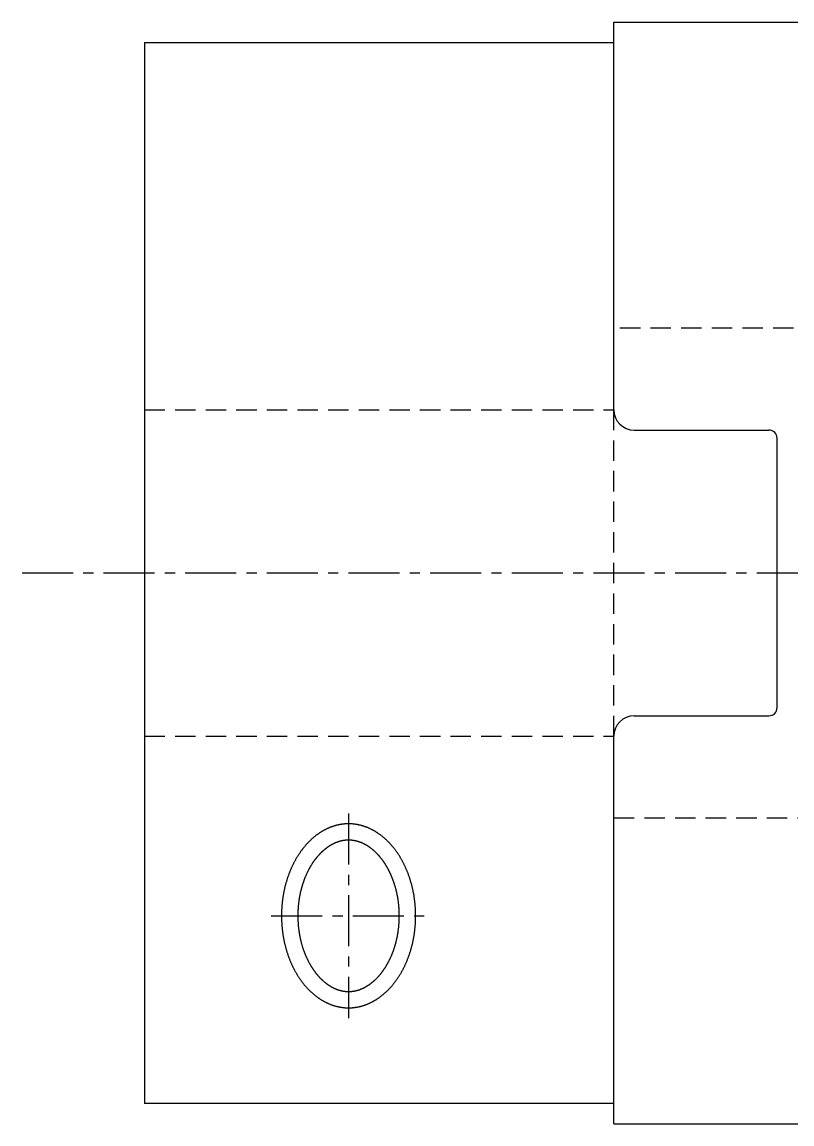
# Model space of a CAD drawing. Extents: x -133.5 to -36.3, y 10.7 to 67.2.
# Drawn here: x -126.85 to -107.98, y 37.16 to 64.16 of the extents above; entities that cross this region are included whole.
import ezdxf

# ---------------------------------------------------------------- set-up
doc = ezdxf.new("R2010")
doc.units = 0
doc.linetypes.add('CENTER', pattern=[2, 1.25, -0.25, 0.25, -0.25])
doc.linetypes.add('DASHED', pattern=[0.75, 0.5, -0.25])
doc.layers.get('0').update_dxf_attribs({"linetype": 'CONTINUOUS'})
doc.layers.add('CENTER', color=1, linetype='CENTER')

msp = doc.modelspace()

# ---------------------------------------------------------------- linework, layer by layer
at = {"color": 7, "linetype": 'CONTINUOUS'}
for p, q in [((-112.349, 54.656), (-112.349, 64.156)), ((-112.349, 64.156), (-104.949, 64.156)), ((-123.849, 63.656), (-123.849, 37.656)), ((-123.849, 63.656), (-112.349, 63.656)), ((-111.849, 54.156), (-108.549, 54.156)), ((-108.349, 47.356), (-108.349, 53.956)), ((-111.849, 47.156), (-108.549, 47.156)), ((-112.349, 37.156), (-112.349, 46.656)), ((-112.349, 37.656), (-123.849, 37.656)), ((-112.349, 37.156), (-104.949, 37.156))]:
    msp.add_line(p, q, dxfattribs=at)
at = {"color": 3, "linetype": 'DASHED'}
for p, q in [((-104.949, 56.656), (-112.349, 56.656)), ((-123.849, 54.656), (-112.349, 54.656)), ((-112.349, 46.656), (-112.349, 54.656)), ((-123.849, 46.656), (-112.349, 46.656)), ((-112.349, 44.656), (-104.949, 44.656))]:
    msp.add_line(p, q, dxfattribs=at)
at = {"color": 3}
msp.add_polyline3d([(-118.848, 44.51, 0), (-118.859, 44.51, 0), (-118.87, 44.51, 0), (-118.881, 44.51, 0), (-118.892, 44.509, 0), (-118.903, 44.509, 0), (-118.914, 44.508, 0), (-118.925, 44.507, 0), (-118.936, 44.507, 0), (-118.947, 44.506, 0), (-118.958, 44.505, 0), (-118.969, 44.504, 0), (-118.98, 44.503, 0), (-118.991, 44.501, 0), (-119.002, 44.5, 0), (-119.013, 44.498, 0), (-119.024, 44.497, 0), (-119.035, 44.495, 0), (-119.046, 44.493, 0), (-119.057, 44.492, 0), (-119.067, 44.49, 0), (-119.078, 44.487, 0), (-119.089, 44.485, 0), (-119.1, 44.483, 0), (-119.111, 44.481, 0), (-119.122, 44.478, 0), (-119.133, 44.475, 0), (-119.144, 44.473, 0), (-119.155, 44.47, 0), (-119.165, 44.467, 0), (-119.176, 44.464, 0), (-119.187, 44.461, 0), (-119.198, 44.458, 0), (-119.209, 44.454, 0), (-119.22, 44.451, 0), (-119.23, 44.447, 0), (-119.241, 44.444, 0), (-119.252, 44.44, 0), (-119.263, 44.436, 0), (-119.273, 44.432, 0), (-119.284, 44.428, 0), (-119.295, 44.424, 0), (-119.306, 44.42, 0), (-119.316, 44.416, 0), (-119.327, 44.411, 0), (-119.338, 44.407, 0), (-119.348, 44.402, 0), (-119.359, 44.397, 0), (-119.369, 44.392, 0), (-119.38, 44.387, 0), (-119.391, 44.382, 0), (-119.401, 44.377, 0), (-119.412, 44.372, 0), (-119.422, 44.366, 0), (-119.433, 44.361, 0), (-119.443, 44.355, 0), (-119.454, 44.35, 0), (-119.464, 44.344, 0), (-119.474, 44.338, 0), (-119.485, 44.332, 0), (-119.495, 44.326, 0), (-119.505, 44.32, 0), (-119.516, 44.314, 0), (-119.526, 44.307, 0), (-119.536, 44.301, 0), (-119.547, 44.294, 0), (-119.557, 44.287, 0), (-119.567, 44.28, 0), (-119.577, 44.274, 0), (-119.587, 44.267, 0), (-119.597, 44.259, 0), (-119.608, 44.252, 0), (-119.618, 44.245, 0), (-119.628, 44.237, 0), (-119.638, 44.23, 0), (-119.648, 44.222, 0), (-119.658, 44.215, 0), (-119.667, 44.207, 0), (-119.677, 44.199, 0), (-119.687, 44.191, 0), (-119.697, 44.183, 0), (-119.707, 44.175, 0), (-119.716, 44.166, 0), (-119.726, 44.158, 0), (-119.736, 44.149, 0), (-119.745, 44.141, 0), (-119.755, 44.132, 0), (-119.764, 44.123, 0), (-119.774, 44.114, 0), (-119.783, 44.105, 0), (-119.793, 44.096, 0), (-119.802, 44.087, 0), (-119.812, 44.078, 0), (-119.821, 44.069, 0), (-119.83, 44.059, 0), (-119.839, 44.05, 0), (-119.849, 44.04, 0), (-119.858, 44.03, 0), (-119.867, 44.021, 0), (-119.876, 44.011, 0), (-119.885, 44.001, 0), (-119.894, 43.991, 0), (-119.903, 43.98, 0), (-119.911, 43.97, 0), (-119.92, 43.96, 0), (-119.929, 43.949, 0), (-119.938, 43.939, 0), (-119.946, 43.928, 0), (-119.955, 43.918, 0), (-119.964, 43.907, 0), (-119.972, 43.896, 0), (-119.981, 43.885, 0), (-119.989, 43.874, 0), (-119.997, 43.863, 0), (-120.006, 43.852, 0), (-120.014, 43.84, 0), (-120.022, 43.829, 0), (-120.03, 43.818, 0), (-120.038, 43.806, 0), (-120.046, 43.794, 0), (-120.054, 43.783, 0), (-120.062, 43.771, 0), (-120.07, 43.759, 0), (-120.078, 43.747, 0), (-120.086, 43.735, 0), (-120.093, 43.723, 0), (-120.101, 43.711, 0), (-120.108, 43.699, 0), (-120.116, 43.686, 0), (-120.123, 43.674, 0), (-120.131, 43.661, 0), (-120.138, 43.649, 0), (-120.145, 43.636, 0), (-120.152, 43.623, 0), (-120.159, 43.61, 0), (-120.167, 43.598, 0), (-120.173, 43.585, 0), (-120.18, 43.572, 0), (-120.187, 43.559, 0), (-120.194, 43.545, 0), (-120.201, 43.532, 0), (-120.207, 43.519, 0), (-120.214, 43.505, 0), (-120.22, 43.492, 0), (-120.227, 43.478, 0), (-120.233, 43.465, 0), (-120.24, 43.451, 0), (-120.246, 43.438, 0), (-120.252, 43.424, 0), (-120.258, 43.41, 0), (-120.264, 43.396, 0), (-120.27, 43.382, 0), (-120.276, 43.368, 0), (-120.282, 43.354, 0), (-120.287, 43.34, 0), (-120.293, 43.326, 0), (-120.299, 43.311, 0), (-120.304, 43.297, 0), (-120.31, 43.283, 0), (-120.315, 43.268, 0), (-120.32, 43.254, 0), (-120.325, 43.239, 0), (-120.331, 43.225, 0), (-120.336, 43.21, 0), (-120.341, 43.195, 0), (-120.346, 43.181, 0), (-120.35, 43.166, 0), (-120.355, 43.151, 0), (-120.36, 43.136, 0), (-120.364, 43.121, 0), (-120.369, 43.106, 0), (-120.373, 43.091, 0), (-120.378, 43.076, 0), (-120.382, 43.061, 0), (-120.386, 43.046, 0), (-120.39, 43.031, 0), (-120.395, 43.016, 0), (-120.399, 43, 0), (-120.402, 42.985, 0), (-120.406, 42.97, 0), (-120.41, 42.954, 0), (-120.414, 42.939, 0), (-120.417, 42.923, 0), (-120.421, 42.908, 0), (-120.424, 42.892, 0), (-120.428, 42.877, 0), (-120.431, 42.861, 0), (-120.434, 42.846, 0), (-120.437, 42.83, 0), (-120.44, 42.814, 0), (-120.443, 42.799, 0), (-120.446, 42.783, 0), (-120.449, 42.767, 0), (-120.451, 42.751, 0), (-120.454, 42.735, 0), (-120.456, 42.719, 0), (-120.459, 42.704, 0), (-120.461, 42.688, 0), (-120.464, 42.672, 0), (-120.466, 42.656, 0), (-120.468, 42.64, 0), (-120.47, 42.624, 0), (-120.472, 42.608, 0), (-120.474, 42.592, 0), (-120.475, 42.576, 0), (-120.477, 42.559, 0), (-120.478, 42.543, 0), (-120.48, 42.527, 0), (-120.481, 42.511, 0), (-120.483, 42.495, 0), (-120.484, 42.479, 0), (-120.485, 42.463, 0), (-120.486, 42.446, 0), (-120.487, 42.43, 0), (-120.488, 42.414, 0), (-120.489, 42.398, 0), (-120.489, 42.382, 0), (-120.49, 42.365, 0), (-120.49, 42.349, 0), (-120.491, 42.333, 0), (-120.491, 42.317, 0), (-120.491, 42.3, 0), (-120.492, 42.284, 0), (-120.492, 42.268, 0), (-120.492, 42.252, 0), (-120.492, 42.235, 0), (-120.492, 42.219, 0), (-120.491, 42.203, 0), (-120.491, 42.187, 0), (-120.491, 42.17, 0), (-120.49, 42.154, 0), (-120.489, 42.138, 0), (-120.489, 42.122, 0), (-120.488, 42.105, 0), (-120.487, 42.089, 0), (-120.486, 42.073, 0), (-120.485, 42.057, 0), (-120.484, 42.041, 0), (-120.483, 42.025, 0), (-120.482, 42.008, 0), (-120.48, 41.992, 0), (-120.479, 41.976, 0), (-120.477, 41.96, 0), (-120.476, 41.944, 0), (-120.474, 41.928, 0), (-120.472, 41.912, 0), (-120.47, 41.896, 0), (-120.468, 41.88, 0), (-120.466, 41.864, 0), (-120.464, 41.848, 0), (-120.462, 41.832, 0), (-120.46, 41.816, 0), (-120.457, 41.8, 0), (-120.455, 41.784, 0), (-120.453, 41.768, 0), (-120.45, 41.752, 0), (-120.447, 41.736, 0), (-120.444, 41.721, 0), (-120.442, 41.705, 0), (-120.439, 41.689, 0), (-120.436, 41.673, 0), (-120.432, 41.658, 0), (-120.429, 41.642, 0), (-120.426, 41.627, 0), (-120.423, 41.611, 0), (-120.419, 41.596, 0), (-120.416, 41.58, 0), (-120.412, 41.565, 0), (-120.408, 41.549, 0), (-120.405, 41.534, 0), (-120.401, 41.518, 0), (-120.397, 41.503, 0), (-120.393, 41.488, 0), (-120.389, 41.473, 0), (-120.385, 41.457, 0), (-120.38, 41.442, 0), (-120.376, 41.427, 0), (-120.372, 41.412, 0), (-120.367, 41.397, 0), (-120.362, 41.382, 0), (-120.358, 41.367, 0), (-120.353, 41.353, 0), (-120.348, 41.338, 0), (-120.343, 41.323, 0), (-120.338, 41.308, 0), (-120.333, 41.294, 0), (-120.328, 41.279, 0), (-120.323, 41.265, 0), (-120.318, 41.25, 0), (-120.312, 41.236, 0), (-120.307, 41.221, 0), (-120.301, 41.207, 0), (-120.296, 41.193, 0), (-120.29, 41.179, 0), (-120.285, 41.164, 0), (-120.279, 41.15, 0), (-120.273, 41.136, 0), (-120.267, 41.122, 0), (-120.261, 41.108, 0), (-120.255, 41.095, 0), (-120.249, 41.081, 0), (-120.243, 41.067, 0), (-120.236, 41.053, 0), (-120.23, 41.04, 0), (-120.223, 41.026, 0), (-120.217, 41.013, 0), (-120.21, 40.999, 0), (-120.204, 40.986, 0), (-120.197, 40.973, 0), (-120.19, 40.96, 0), (-120.184, 40.947, 0), (-120.177, 40.934, 0), (-120.17, 40.921, 0), (-120.163, 40.908, 0), (-120.156, 40.895, 0), (-120.149, 40.882, 0), (-120.141, 40.869, 0), (-120.134, 40.857, 0), (-120.127, 40.844, 0), (-120.119, 40.832, 0), (-120.112, 40.819, 0), (-120.104, 40.807, 0), (-120.097, 40.795, 0), (-120.089, 40.783, 0), (-120.081, 40.77, 0), (-120.074, 40.758, 0), (-120.066, 40.746, 0), (-120.058, 40.735, 0), (-120.05, 40.723, 0), (-120.042, 40.711, 0), (-120.034, 40.7, 0), (-120.026, 40.688, 0), (-120.018, 40.677, 0), (-120.01, 40.665, 0), (-120.001, 40.654, 0), (-119.993, 40.643, 0), (-119.985, 40.632, 0), (-119.976, 40.621, 0), (-119.968, 40.61, 0), (-119.959, 40.599, 0), (-119.951, 40.588, 0), (-119.942, 40.577, 0), (-119.933, 40.567, 0), (-119.925, 40.556, 0), (-119.916, 40.546, 0), (-119.907, 40.536, 0), (-119.898, 40.525, 0), (-119.889, 40.515, 0), (-119.88, 40.505, 0), (-119.871, 40.495, 0), (-119.862, 40.485, 0), (-119.853, 40.476, 0), (-119.844, 40.466, 0), (-119.835, 40.456, 0), (-119.826, 40.447, 0), (-119.816, 40.438, 0), (-119.807, 40.428, 0), (-119.798, 40.419, 0), (-119.788, 40.41, 0), (-119.779, 40.401, 0), (-119.769, 40.392, 0), (-119.76, 40.383, 0), (-119.75, 40.375, 0), (-119.741, 40.366, 0), (-119.731, 40.358, 0), (-119.721, 40.349, 0), (-119.712, 40.341, 0), (-119.702, 40.333, 0), (-119.692, 40.325, 0), (-119.682, 40.317, 0), (-119.672, 40.309, 0), (-119.663, 40.301, 0), (-119.653, 40.293, 0), (-119.643, 40.285, 0), (-119.633, 40.278, 0), (-119.623, 40.27, 0), (-119.613, 40.263, 0), (-119.603, 40.256, 0), (-119.593, 40.249, 0), (-119.582, 40.242, 0), (-119.572, 40.235, 0), (-119.562, 40.228, 0), (-119.552, 40.221, 0), (-119.542, 40.214, 0), (-119.531, 40.208, 0), (-119.521, 40.201, 0), (-119.511, 40.195, 0), (-119.501, 40.189, 0), (-119.49, 40.183, 0), (-119.48, 40.177, 0), (-119.469, 40.171, 0), (-119.459, 40.165, 0), (-119.448, 40.159, 0), (-119.438, 40.154, 0), (-119.428, 40.148, 0), (-119.417, 40.143, 0), (-119.406, 40.137, 0), (-119.396, 40.132, 0), (-119.385, 40.127, 0), (-119.375, 40.122, 0), (-119.364, 40.117, 0), (-119.354, 40.112, 0), (-119.343, 40.107, 0), (-119.332, 40.103, 0), (-119.322, 40.098, 0), (-119.311, 40.094, 0), (-119.3, 40.089, 0), (-119.289, 40.085, 0), (-119.279, 40.081, 0), (-119.268, 40.077, 0), (-119.257, 40.073, 0), (-119.246, 40.069, 0), (-119.236, 40.066, 0), (-119.225, 40.062, 0), (-119.214, 40.059, 0), (-119.203, 40.055, 0), (-119.192, 40.052, 0), (-119.182, 40.049, 0), (-119.171, 40.046, 0), (-119.16, 40.043, 0), (-119.149, 40.04, 0), (-119.138, 40.037, 0), (-119.127, 40.035, 0), (-119.116, 40.032, 0), (-119.106, 40.03, 0), (-119.095, 40.027, 0), (-119.084, 40.025, 0), (-119.073, 40.023, 0), (-119.062, 40.021, 0), (-119.051, 40.019, 0), (-119.04, 40.017, 0), (-119.029, 40.015, 0), (-119.018, 40.014, 0), (-119.007, 40.012, 0), (-118.996, 40.011, 0), (-118.985, 40.009, 0), (-118.974, 40.008, 0), (-118.963, 40.007, 0), (-118.952, 40.006, 0), (-118.941, 40.005, 0), (-118.931, 40.004, 0), (-118.92, 40.003, 0), (-118.909, 40.003, 0), (-118.898, 40.002, 0), (-118.887, 40.002, 0), (-118.876, 40.002, 0), (-118.865, 40.001, 0), (-118.854, 40.001, 0), (-118.843, 40.001, 0), (-118.832, 40.001, 0), (-118.821, 40.002, 0), (-118.81, 40.002, 0), (-118.799, 40.002, 0), (-118.788, 40.003, 0), (-118.777, 40.003, 0), (-118.766, 40.004, 0), (-118.755, 40.005, 0), (-118.744, 40.006, 0), (-118.733, 40.007, 0), (-118.722, 40.008, 0), (-118.711, 40.009, 0), (-118.7, 40.011, 0), (-118.689, 40.012, 0), (-118.678, 40.014, 0), (-118.667, 40.015, 0), (-118.656, 40.017, 0), (-118.645, 40.019, 0), (-118.635, 40.021, 0), (-118.624, 40.023, 0), (-118.613, 40.025, 0), (-118.602, 40.027, 0), (-118.591, 40.029, 0), (-118.58, 40.032, 0), (-118.569, 40.034, 0), (-118.558, 40.037, 0), (-118.547, 40.04, 0), (-118.537, 40.043, 0), (-118.526, 40.046, 0), (-118.515, 40.049, 0), (-118.504, 40.052, 0), (-118.493, 40.055, 0), (-118.482, 40.059, 0), (-118.472, 40.062, 0), (-118.461, 40.066, 0), (-118.45, 40.069, 0), (-118.439, 40.073, 0), (-118.429, 40.077, 0), (-118.418, 40.081, 0), (-118.407, 40.085, 0), (-118.396, 40.089, 0), (-118.386, 40.094, 0), (-118.375, 40.098, 0), (-118.364, 40.102, 0), (-118.354, 40.107, 0), (-118.343, 40.112, 0), (-118.332, 40.117, 0), (-118.322, 40.122, 0), (-118.311, 40.127, 0), (-118.301, 40.132, 0), (-118.29, 40.137, 0), (-118.28, 40.142, 0), (-118.269, 40.148, 0), (-118.259, 40.153, 0), (-118.248, 40.159, 0), (-118.238, 40.165, 0), (-118.227, 40.171, 0), (-118.217, 40.177, 0), (-118.206, 40.183, 0), (-118.196, 40.189, 0), (-118.186, 40.195, 0), (-118.175, 40.201, 0), (-118.165, 40.208, 0), (-118.155, 40.214, 0), (-118.145, 40.221, 0), (-118.134, 40.228, 0), (-118.124, 40.235, 0), (-118.114, 40.242, 0), (-118.104, 40.249, 0), (-118.094, 40.256, 0), (-118.084, 40.263, 0), (-118.074, 40.27, 0), (-118.064, 40.278, 0), (-118.054, 40.285, 0), (-118.044, 40.293, 0), (-118.034, 40.301, 0), (-118.024, 40.309, 0), (-118.014, 40.317, 0), (-118.004, 40.325, 0), (-117.995, 40.333, 0), (-117.985, 40.341, 0), (-117.975, 40.349, 0), (-117.965, 40.358, 0), (-117.956, 40.366, 0), (-117.946, 40.375, 0), (-117.937, 40.384, 0), (-117.927, 40.392, 0), (-117.918, 40.401, 0), (-117.908, 40.41, 0), (-117.899, 40.419, 0), (-117.889, 40.429, 0), (-117.88, 40.438, 0), (-117.871, 40.447, 0), (-117.862, 40.457, 0), (-117.852, 40.466, 0), (-117.843, 40.476, 0), (-117.834, 40.486, 0), (-117.825, 40.495, 0), (-117.816, 40.505, 0), (-117.807, 40.515, 0), (-117.798, 40.526, 0), (-117.789, 40.536, 0), (-117.781, 40.546, 0), (-117.772, 40.556, 0), (-117.763, 40.567, 0), (-117.754, 40.577, 0), (-117.746, 40.588, 0), (-117.737, 40.599, 0), (-117.729, 40.61, 0), (-117.72, 40.621, 0), (-117.712, 40.632, 0), (-117.703, 40.643, 0), (-117.695, 40.654, 0), (-117.687, 40.665, 0), (-117.679, 40.676, 0), (-117.67, 40.688, 0), (-117.662, 40.699, 0), (-117.654, 40.711, 0), (-117.646, 40.723, 0), (-117.638, 40.734, 0), (-117.63, 40.746, 0), (-117.623, 40.758, 0), (-117.615, 40.77, 0), (-117.607, 40.782, 0), (-117.6, 40.794, 0), (-117.592, 40.807, 0), (-117.585, 40.819, 0), (-117.577, 40.831, 0), (-117.57, 40.844, 0), (-117.562, 40.857, 0), (-117.555, 40.869, 0), (-117.548, 40.882, 0), (-117.541, 40.895, 0), (-117.534, 40.907, 0), (-117.527, 40.92, 0), (-117.52, 40.933, 0), (-117.513, 40.946, 0), (-117.506, 40.96, 0), (-117.499, 40.973, 0), (-117.493, 40.986, 0), (-117.486, 40.999, 0), (-117.48, 41.013, 0), (-117.473, 41.026, 0), (-117.467, 41.04, 0), (-117.46, 41.053, 0), (-117.454, 41.067, 0), (-117.448, 41.081, 0), (-117.442, 41.095, 0), (-117.436, 41.108, 0), (-117.43, 41.122, 0), (-117.424, 41.136, 0), (-117.418, 41.15, 0), (-117.412, 41.164, 0), (-117.406, 41.179, 0), (-117.401, 41.193, 0), (-117.395, 41.207, 0), (-117.39, 41.221, 0), (-117.384, 41.236, 0), (-117.379, 41.25, 0), (-117.374, 41.265, 0), (-117.368, 41.279, 0), (-117.363, 41.294, 0), (-117.358, 41.309, 0), (-117.353, 41.323, 0), (-117.348, 41.338, 0), (-117.344, 41.353, 0), (-117.339, 41.368, 0), (-117.334, 41.382, 0), (-117.33, 41.397, 0), (-117.325, 41.412, 0), (-117.321, 41.427, 0), (-117.316, 41.442, 0), (-117.312, 41.458, 0), (-117.308, 41.473, 0), (-117.304, 41.488, 0), (-117.3, 41.503, 0), (-117.296, 41.518, 0), (-117.292, 41.534, 0), (-117.288, 41.549, 0), (-117.284, 41.565, 0), (-117.281, 41.58, 0), (-117.277, 41.596, 0), (-117.274, 41.611, 0), (-117.27, 41.627, 0), (-117.267, 41.642, 0), (-117.264, 41.658, 0), (-117.261, 41.673, 0), (-117.258, 41.689, 0), (-117.255, 41.705, 0), (-117.252, 41.721, 0), (-117.249, 41.736, 0), (-117.246, 41.752, 0), (-117.244, 41.768, 0), (-117.241, 41.784, 0), (-117.239, 41.8, 0), (-117.236, 41.816, 0), (-117.234, 41.832, 0), (-117.232, 41.848, 0), (-117.23, 41.864, 0), (-117.228, 41.88, 0), (-117.226, 41.896, 0), (-117.224, 41.912, 0), (-117.222, 41.928, 0), (-117.221, 41.944, 0), (-117.219, 41.96, 0), (-117.218, 41.976, 0), (-117.216, 41.992, 0), (-117.215, 42.008, 0), (-117.214, 42.024, 0), (-117.212, 42.041, 0), (-117.211, 42.057, 0), (-117.21, 42.073, 0), (-117.209, 42.089, 0), (-117.209, 42.105, 0), (-117.208, 42.122, 0), (-117.207, 42.138, 0), (-117.207, 42.154, 0), (-117.206, 42.17, 0), (-117.206, 42.187, 0), (-117.205, 42.203, 0), (-117.205, 42.219, 0), (-117.205, 42.235, 0), (-117.205, 42.252, 0), (-117.205, 42.268, 0), (-117.205, 42.284, 0), (-117.205, 42.3, 0), (-117.205, 42.317, 0), (-117.206, 42.333, 0), (-117.206, 42.349, 0), (-117.207, 42.365, 0), (-117.207, 42.382, 0), (-117.208, 42.398, 0), (-117.209, 42.414, 0), (-117.21, 42.43, 0), (-117.211, 42.446, 0), (-117.212, 42.463, 0), (-117.213, 42.479, 0), (-117.214, 42.495, 0), (-117.215, 42.511, 0), (-117.217, 42.527, 0), (-117.218, 42.543, 0), (-117.22, 42.559, 0), (-117.221, 42.576, 0), (-117.223, 42.592, 0), (-117.225, 42.608, 0), (-117.227, 42.624, 0), (-117.229, 42.64, 0), (-117.231, 42.656, 0), (-117.233, 42.672, 0), (-117.235, 42.688, 0), (-117.238, 42.704, 0), (-117.24, 42.719, 0), (-117.243, 42.735, 0), (-117.245, 42.751, 0), (-117.248, 42.767, 0), (-117.25, 42.783, 0), (-117.253, 42.799, 0), (-117.256, 42.814, 0), (-117.259, 42.83, 0), (-117.262, 42.846, 0), (-117.265, 42.861, 0), (-117.269, 42.877, 0), (-117.272, 42.893, 0), (-117.275, 42.908, 0), (-117.279, 42.924, 0), (-117.283, 42.939, 0), (-117.286, 42.954, 0), (-117.29, 42.97, 0), (-117.294, 42.985, 0), (-117.298, 43, 0), (-117.302, 43.016, 0), (-117.306, 43.031, 0), (-117.31, 43.046, 0), (-117.314, 43.061, 0), (-117.319, 43.076, 0), (-117.323, 43.091, 0), (-117.327, 43.106, 0), (-117.332, 43.121, 0), (-117.337, 43.136, 0), (-117.341, 43.151, 0), (-117.346, 43.166, 0), (-117.351, 43.181, 0), (-117.356, 43.195, 0), (-117.361, 43.21, 0), (-117.366, 43.225, 0), (-117.371, 43.239, 0), (-117.376, 43.254, 0), (-117.382, 43.268, 0), (-117.387, 43.283, 0), (-117.392, 43.297, 0), (-117.398, 43.311, 0), (-117.404, 43.326, 0), (-117.409, 43.34, 0), (-117.415, 43.354, 0), (-117.421, 43.368, 0), (-117.427, 43.382, 0), (-117.433, 43.396, 0), (-117.439, 43.41, 0), (-117.445, 43.424, 0), (-117.451, 43.437, 0), (-117.457, 43.451, 0), (-117.463, 43.465, 0), (-117.47, 43.478, 0), (-117.476, 43.492, 0), (-117.483, 43.505, 0), (-117.489, 43.519, 0), (-117.496, 43.532, 0), (-117.503, 43.545, 0), (-117.509, 43.558, 0), (-117.516, 43.571, 0), (-117.523, 43.584, 0), (-117.53, 43.597, 0), (-117.537, 43.61, 0), (-117.544, 43.623, 0), (-117.551, 43.636, 0), (-117.559, 43.649, 0), (-117.566, 43.661, 0), (-117.573, 43.674, 0), (-117.581, 43.686, 0), (-117.588, 43.698, 0), (-117.596, 43.711, 0), (-117.603, 43.723, 0), (-117.611, 43.735, 0), (-117.619, 43.747, 0), (-117.627, 43.759, 0), (-117.634, 43.771, 0), (-117.642, 43.783, 0), (-117.65, 43.795, 0), (-117.658, 43.806, 0), (-117.666, 43.818, 0), (-117.674, 43.829, 0), (-117.683, 43.841, 0), (-117.691, 43.852, 0), (-117.699, 43.863, 0), (-117.708, 43.874, 0), (-117.716, 43.885, 0), (-117.724, 43.896, 0), (-117.733, 43.907, 0), (-117.741, 43.918, 0), (-117.75, 43.929, 0), (-117.759, 43.939, 0), (-117.767, 43.95, 0), (-117.776, 43.96, 0), (-117.785, 43.97, 0), (-117.794, 43.981, 0), (-117.803, 43.991, 0), (-117.812, 44.001, 0), (-117.821, 44.011, 0), (-117.83, 44.021, 0), (-117.839, 44.031, 0), (-117.848, 44.04, 0), (-117.857, 44.05, 0), (-117.866, 44.059, 0), (-117.876, 44.069, 0), (-117.885, 44.078, 0), (-117.894, 44.087, 0), (-117.904, 44.096, 0), (-117.913, 44.105, 0), (-117.922, 44.114, 0), (-117.932, 44.123, 0), (-117.941, 44.132, 0), (-117.951, 44.141, 0), (-117.961, 44.149, 0), (-117.97, 44.158, 0), (-117.98, 44.166, 0), (-117.99, 44.174, 0), (-118, 44.183, 0), (-118.009, 44.191, 0), (-118.019, 44.199, 0), (-118.029, 44.207, 0), (-118.039, 44.214, 0), (-118.049, 44.222, 0), (-118.059, 44.23, 0), (-118.069, 44.237, 0), (-118.079, 44.245, 0), (-118.089, 44.252, 0), (-118.099, 44.259, 0), (-118.109, 44.266, 0), (-118.119, 44.273, 0), (-118.129, 44.28, 0), (-118.14, 44.287, 0), (-118.15, 44.294, 0), (-118.16, 44.3, 0), (-118.17, 44.307, 0), (-118.181, 44.313, 0), (-118.191, 44.32, 0), (-118.201, 44.326, 0), (-118.212, 44.332, 0), (-118.222, 44.338, 0), (-118.232, 44.344, 0), (-118.243, 44.35, 0), (-118.253, 44.355, 0), (-118.264, 44.361, 0), (-118.274, 44.366, 0), (-118.285, 44.372, 0), (-118.295, 44.377, 0), (-118.306, 44.382, 0), (-118.317, 44.387, 0), (-118.327, 44.392, 0), (-118.338, 44.397, 0), (-118.348, 44.402, 0), (-118.359, 44.407, 0), (-118.37, 44.411, 0), (-118.38, 44.416, 0), (-118.391, 44.42, 0), (-118.402, 44.424, 0), (-118.413, 44.428, 0), (-118.423, 44.432, 0), (-118.434, 44.436, 0), (-118.445, 44.44, 0), (-118.455, 44.444, 0), (-118.466, 44.447, 0), (-118.477, 44.451, 0), (-118.488, 44.454, 0), (-118.499, 44.458, 0), (-118.509, 44.461, 0), (-118.52, 44.464, 0), (-118.531, 44.467, 0), (-118.542, 44.47, 0), (-118.553, 44.473, 0), (-118.564, 44.476, 0), (-118.575, 44.478, 0), (-118.586, 44.481, 0), (-118.596, 44.483, 0), (-118.607, 44.485, 0), (-118.618, 44.488, 0), (-118.629, 44.49, 0), (-118.64, 44.492, 0), (-118.651, 44.493, 0), (-118.662, 44.495, 0), (-118.673, 44.497, 0), (-118.684, 44.499, 0), (-118.695, 44.5, 0), (-118.706, 44.501, 0), (-118.717, 44.503, 0), (-118.728, 44.504, 0), (-118.739, 44.505, 0), (-118.75, 44.506, 0), (-118.76, 44.507, 0), (-118.771, 44.507, 0), (-118.782, 44.508, 0), (-118.793, 44.509, 0), (-118.804, 44.509, 0), (-118.815, 44.51, 0), (-118.826, 44.51, 0), (-118.837, 44.51, 0), (-118.848, 44.51, 0)], dxfattribs=at)
at = {"color": 7}
msp.add_polyline3d([(-118.848, 44.11, 0), (-118.855, 44.11, 0), (-118.861, 44.11, 0), (-118.867, 44.11, 0), (-118.874, 44.11, 0), (-118.88, 44.109, 0), (-118.886, 44.109, 0), (-118.893, 44.109, 0), (-118.899, 44.108, 0), (-118.906, 44.108, 0), (-118.912, 44.107, 0), (-118.918, 44.107, 0), (-118.925, 44.106, 0), (-118.931, 44.106, 0), (-118.938, 44.105, 0), (-118.944, 44.104, 0), (-118.95, 44.103, 0), (-118.957, 44.103, 0), (-118.963, 44.102, 0), (-118.97, 44.101, 0), (-118.976, 44.1, 0), (-118.982, 44.099, 0), (-118.989, 44.098, 0), (-118.995, 44.096, 0), (-119.002, 44.095, 0), (-119.008, 44.094, 0), (-119.015, 44.092, 0), (-119.021, 44.091, 0), (-119.027, 44.09, 0), (-119.034, 44.088, 0), (-119.04, 44.087, 0), (-119.047, 44.085, 0), (-119.053, 44.083, 0), (-119.06, 44.082, 0), (-119.066, 44.08, 0), (-119.073, 44.078, 0), (-119.079, 44.076, 0), (-119.086, 44.074, 0), (-119.092, 44.072, 0), (-119.099, 44.07, 0), (-119.105, 44.068, 0), (-119.112, 44.066, 0), (-119.118, 44.063, 0), (-119.125, 44.061, 0), (-119.131, 44.059, 0), (-119.137, 44.056, 0), (-119.144, 44.054, 0), (-119.15, 44.051, 0), (-119.157, 44.049, 0), (-119.163, 44.046, 0), (-119.17, 44.043, 0), (-119.176, 44.041, 0), (-119.183, 44.038, 0), (-119.189, 44.035, 0), (-119.196, 44.032, 0), (-119.203, 44.029, 0), (-119.209, 44.026, 0), (-119.216, 44.023, 0), (-119.222, 44.02, 0), (-119.229, 44.016, 0), (-119.235, 44.013, 0), (-119.242, 44.01, 0), (-119.248, 44.006, 0), (-119.255, 44.003, 0), (-119.261, 43.999, 0), (-119.268, 43.995, 0), (-119.274, 43.992, 0), (-119.281, 43.988, 0), (-119.287, 43.984, 0), (-119.294, 43.98, 0), (-119.3, 43.976, 0), (-119.307, 43.972, 0), (-119.313, 43.968, 0), (-119.32, 43.964, 0), (-119.327, 43.96, 0), (-119.333, 43.956, 0), (-119.34, 43.951, 0), (-119.346, 43.947, 0), (-119.353, 43.942, 0), (-119.359, 43.938, 0), (-119.366, 43.933, 0), (-119.372, 43.929, 0), (-119.379, 43.924, 0), (-119.385, 43.919, 0), (-119.392, 43.914, 0), (-119.399, 43.909, 0), (-119.405, 43.904, 0), (-119.412, 43.899, 0), (-119.418, 43.894, 0), (-119.425, 43.889, 0), (-119.431, 43.883, 0), (-119.438, 43.878, 0), (-119.444, 43.872, 0), (-119.451, 43.867, 0), (-119.457, 43.861, 0), (-119.464, 43.856, 0), (-119.47, 43.85, 0), (-119.477, 43.844, 0), (-119.483, 43.838, 0), (-119.49, 43.832, 0), (-119.496, 43.826, 0), (-119.502, 43.82, 0), (-119.509, 43.814, 0), (-119.515, 43.808, 0), (-119.522, 43.802, 0), (-119.528, 43.795, 0), (-119.534, 43.789, 0), (-119.541, 43.783, 0), (-119.547, 43.776, 0), (-119.553, 43.77, 0), (-119.56, 43.763, 0), (-119.566, 43.756, 0), (-119.572, 43.75, 0), (-119.578, 43.743, 0), (-119.585, 43.736, 0), (-119.591, 43.729, 0), (-119.597, 43.722, 0), (-119.603, 43.715, 0), (-119.609, 43.708, 0), (-119.616, 43.7, 0), (-119.622, 43.693, 0), (-119.628, 43.686, 0), (-119.634, 43.678, 0), (-119.64, 43.671, 0), (-119.646, 43.663, 0), (-119.652, 43.656, 0), (-119.658, 43.648, 0), (-119.664, 43.64, 0), (-119.67, 43.633, 0), (-119.676, 43.625, 0), (-119.682, 43.617, 0), (-119.687, 43.609, 0), (-119.693, 43.601, 0), (-119.699, 43.593, 0), (-119.705, 43.585, 0), (-119.711, 43.577, 0), (-119.716, 43.568, 0), (-119.722, 43.56, 0), (-119.728, 43.552, 0), (-119.733, 43.543, 0), (-119.739, 43.535, 0), (-119.744, 43.526, 0), (-119.75, 43.518, 0), (-119.755, 43.509, 0), (-119.761, 43.5, 0), (-119.766, 43.491, 0), (-119.772, 43.483, 0), (-119.777, 43.474, 0), (-119.782, 43.465, 0), (-119.787, 43.456, 0), (-119.793, 43.447, 0), (-119.798, 43.437, 0), (-119.803, 43.428, 0), (-119.808, 43.419, 0), (-119.813, 43.41, 0), (-119.818, 43.4, 0), (-119.823, 43.391, 0), (-119.828, 43.381, 0), (-119.833, 43.372, 0), (-119.838, 43.362, 0), (-119.843, 43.352, 0), (-119.848, 43.343, 0), (-119.853, 43.333, 0), (-119.858, 43.323, 0), (-119.862, 43.313, 0), (-119.867, 43.303, 0), (-119.872, 43.293, 0), (-119.876, 43.283, 0), (-119.881, 43.273, 0), (-119.885, 43.263, 0), (-119.89, 43.253, 0), (-119.894, 43.242, 0), (-119.899, 43.232, 0), (-119.903, 43.222, 0), (-119.908, 43.211, 0), (-119.912, 43.201, 0), (-119.916, 43.191, 0), (-119.92, 43.18, 0), (-119.924, 43.169, 0), (-119.929, 43.159, 0), (-119.933, 43.148, 0), (-119.937, 43.137, 0), (-119.941, 43.127, 0), (-119.945, 43.116, 0), (-119.948, 43.105, 0), (-119.952, 43.094, 0), (-119.956, 43.083, 0), (-119.96, 43.072, 0), (-119.963, 43.061, 0), (-119.967, 43.05, 0), (-119.971, 43.039, 0), (-119.974, 43.028, 0), (-119.978, 43.017, 0), (-119.981, 43.006, 0), (-119.985, 42.995, 0), (-119.988, 42.983, 0), (-119.991, 42.972, 0), (-119.995, 42.961, 0), (-119.998, 42.95, 0), (-120.001, 42.938, 0), (-120.004, 42.927, 0), (-120.007, 42.915, 0), (-120.01, 42.904, 0), (-120.013, 42.892, 0), (-120.016, 42.881, 0), (-120.019, 42.869, 0), (-120.022, 42.858, 0), (-120.025, 42.846, 0), (-120.027, 42.834, 0), (-120.03, 42.823, 0), (-120.033, 42.811, 0), (-120.035, 42.799, 0), (-120.038, 42.787, 0), (-120.04, 42.776, 0), (-120.042, 42.764, 0), (-120.045, 42.752, 0), (-120.047, 42.74, 0), (-120.049, 42.728, 0), (-120.051, 42.716, 0), (-120.054, 42.704, 0), (-120.056, 42.693, 0), (-120.058, 42.681, 0), (-120.06, 42.669, 0), (-120.061, 42.657, 0), (-120.063, 42.645, 0), (-120.065, 42.632, 0), (-120.067, 42.62, 0), (-120.068, 42.608, 0), (-120.07, 42.596, 0), (-120.071, 42.584, 0), (-120.073, 42.572, 0), (-120.074, 42.56, 0), (-120.076, 42.548, 0), (-120.077, 42.535, 0), (-120.078, 42.523, 0), (-120.079, 42.511, 0), (-120.081, 42.499, 0), (-120.082, 42.487, 0), (-120.083, 42.474, 0), (-120.084, 42.462, 0), (-120.085, 42.45, 0), (-120.085, 42.437, 0), (-120.086, 42.425, 0), (-120.087, 42.413, 0), (-120.088, 42.401, 0), (-120.088, 42.388, 0), (-120.089, 42.376, 0), (-120.089, 42.364, 0), (-120.09, 42.351, 0), (-120.09, 42.339, 0), (-120.091, 42.327, 0), (-120.091, 42.314, 0), (-120.091, 42.302, 0), (-120.091, 42.29, 0), (-120.091, 42.277, 0), (-120.092, 42.265, 0), (-120.092, 42.252, 0), (-120.091, 42.24, 0), (-120.091, 42.228, 0), (-120.091, 42.215, 0), (-120.091, 42.203, 0), (-120.091, 42.191, 0), (-120.09, 42.178, 0), (-120.09, 42.166, 0), (-120.09, 42.154, 0), (-120.089, 42.141, 0), (-120.089, 42.129, 0), (-120.088, 42.117, 0), (-120.087, 42.104, 0), (-120.086, 42.092, 0), (-120.086, 42.08, 0), (-120.085, 42.067, 0), (-120.084, 42.055, 0), (-120.083, 42.043, 0), (-120.082, 42.031, 0), (-120.081, 42.018, 0), (-120.08, 42.006, 0), (-120.079, 41.994, 0), (-120.077, 41.982, 0), (-120.076, 41.969, 0), (-120.075, 41.957, 0), (-120.073, 41.945, 0), (-120.072, 41.933, 0), (-120.07, 41.921, 0), (-120.069, 41.908, 0), (-120.067, 41.896, 0), (-120.066, 41.884, 0), (-120.064, 41.872, 0), (-120.062, 41.86, 0), (-120.06, 41.848, 0), (-120.058, 41.836, 0), (-120.056, 41.824, 0), (-120.054, 41.812, 0), (-120.052, 41.8, 0), (-120.05, 41.788, 0), (-120.048, 41.776, 0), (-120.046, 41.764, 0), (-120.043, 41.753, 0), (-120.041, 41.741, 0), (-120.039, 41.729, 0), (-120.036, 41.717, 0), (-120.034, 41.705, 0), (-120.031, 41.694, 0), (-120.028, 41.682, 0), (-120.026, 41.67, 0), (-120.023, 41.659, 0), (-120.02, 41.647, 0), (-120.017, 41.636, 0), (-120.015, 41.624, 0), (-120.012, 41.613, 0), (-120.009, 41.601, 0), (-120.006, 41.59, 0), (-120.003, 41.578, 0), (-119.999, 41.567, 0), (-119.996, 41.556, 0), (-119.993, 41.544, 0), (-119.99, 41.533, 0), (-119.986, 41.522, 0), (-119.983, 41.511, 0), (-119.98, 41.499, 0), (-119.976, 41.488, 0), (-119.973, 41.477, 0), (-119.969, 41.466, 0), (-119.965, 41.455, 0), (-119.962, 41.444, 0), (-119.958, 41.433, 0), (-119.954, 41.422, 0), (-119.95, 41.412, 0), (-119.947, 41.401, 0), (-119.943, 41.39, 0), (-119.939, 41.379, 0), (-119.935, 41.369, 0), (-119.931, 41.358, 0), (-119.927, 41.347, 0), (-119.922, 41.337, 0), (-119.918, 41.326, 0), (-119.914, 41.316, 0), (-119.91, 41.305, 0), (-119.905, 41.295, 0), (-119.901, 41.285, 0), (-119.897, 41.274, 0), (-119.892, 41.264, 0), (-119.888, 41.254, 0), (-119.883, 41.244, 0), (-119.879, 41.234, 0), (-119.874, 41.224, 0), (-119.869, 41.214, 0), (-119.865, 41.204, 0), (-119.86, 41.194, 0), (-119.855, 41.184, 0), (-119.85, 41.174, 0), (-119.846, 41.164, 0), (-119.841, 41.155, 0), (-119.836, 41.145, 0), (-119.831, 41.135, 0), (-119.826, 41.126, 0), (-119.821, 41.116, 0), (-119.816, 41.107, 0), (-119.811, 41.097, 0), (-119.805, 41.088, 0), (-119.8, 41.079, 0), (-119.795, 41.07, 0), (-119.79, 41.06, 0), (-119.784, 41.051, 0), (-119.779, 41.042, 0), (-119.774, 41.033, 0), (-119.768, 41.024, 0), (-119.763, 41.015, 0), (-119.758, 41.007, 0), (-119.752, 40.998, 0), (-119.747, 40.989, 0), (-119.741, 40.981, 0), (-119.735, 40.972, 0), (-119.73, 40.964, 0), (-119.724, 40.955, 0), (-119.719, 40.947, 0), (-119.713, 40.939, 0), (-119.707, 40.93, 0), (-119.701, 40.922, 0), (-119.696, 40.914, 0), (-119.69, 40.906, 0), (-119.684, 40.898, 0), (-119.678, 40.89, 0), (-119.672, 40.882, 0), (-119.666, 40.874, 0), (-119.661, 40.867, 0), (-119.655, 40.859, 0), (-119.649, 40.851, 0), (-119.643, 40.844, 0), (-119.637, 40.836, 0), (-119.631, 40.829, 0), (-119.625, 40.822, 0), (-119.619, 40.814, 0), (-119.612, 40.807, 0), (-119.606, 40.8, 0), (-119.6, 40.793, 0), (-119.594, 40.786, 0), (-119.588, 40.779, 0), (-119.582, 40.772, 0), (-119.576, 40.765, 0), (-119.569, 40.758, 0), (-119.563, 40.752, 0), (-119.557, 40.745, 0), (-119.551, 40.738, 0), (-119.544, 40.732, 0), (-119.538, 40.725, 0), (-119.532, 40.719, 0), (-119.525, 40.713, 0), (-119.519, 40.707, 0), (-119.513, 40.7, 0), (-119.506, 40.694, 0), (-119.5, 40.688, 0), (-119.493, 40.682, 0), (-119.487, 40.676, 0), (-119.481, 40.67, 0), (-119.474, 40.665, 0), (-119.468, 40.659, 0), (-119.461, 40.653, 0), (-119.455, 40.648, 0), (-119.448, 40.642, 0), (-119.442, 40.637, 0), (-119.435, 40.631, 0), (-119.429, 40.626, 0), (-119.422, 40.621, 0), (-119.416, 40.616, 0), (-119.409, 40.61, 0), (-119.403, 40.605, 0), (-119.396, 40.6, 0), (-119.39, 40.595, 0), (-119.383, 40.591, 0), (-119.376, 40.586, 0), (-119.37, 40.581, 0), (-119.363, 40.576, 0), (-119.357, 40.572, 0), (-119.35, 40.567, 0), (-119.344, 40.563, 0), (-119.337, 40.558, 0), (-119.33, 40.554, 0), (-119.324, 40.55, 0), (-119.317, 40.546, 0), (-119.311, 40.542, 0), (-119.304, 40.538, 0), (-119.298, 40.534, 0), (-119.291, 40.53, 0), (-119.284, 40.526, 0), (-119.278, 40.522, 0), (-119.271, 40.518, 0), (-119.265, 40.514, 0), (-119.258, 40.511, 0), (-119.252, 40.507, 0), (-119.245, 40.504, 0), (-119.239, 40.5, 0), (-119.232, 40.497, 0), (-119.225, 40.494, 0), (-119.219, 40.49, 0), (-119.212, 40.487, 0), (-119.206, 40.484, 0), (-119.199, 40.481, 0), (-119.193, 40.478, 0), (-119.186, 40.475, 0), (-119.18, 40.472, 0), (-119.173, 40.47, 0), (-119.167, 40.467, 0), (-119.16, 40.464, 0), (-119.154, 40.461, 0), (-119.147, 40.459, 0), (-119.141, 40.456, 0), (-119.134, 40.454, 0), (-119.128, 40.452, 0), (-119.121, 40.449, 0), (-119.115, 40.447, 0), (-119.108, 40.445, 0), (-119.102, 40.443, 0), (-119.095, 40.44, 0), (-119.089, 40.438, 0), (-119.082, 40.436, 0), (-119.076, 40.434, 0), (-119.069, 40.433, 0), (-119.063, 40.431, 0), (-119.056, 40.429, 0), (-119.05, 40.427, 0), (-119.043, 40.426, 0), (-119.037, 40.424, 0), (-119.03, 40.423, 0), (-119.024, 40.421, 0), (-119.017, 40.42, 0), (-119.011, 40.418, 0), (-119.004, 40.417, 0), (-118.998, 40.416, 0), (-118.992, 40.414, 0), (-118.985, 40.413, 0), (-118.979, 40.412, 0), (-118.972, 40.411, 0), (-118.966, 40.41, 0), (-118.96, 40.409, 0), (-118.953, 40.408, 0), (-118.947, 40.408, 0), (-118.94, 40.407, 0), (-118.934, 40.406, 0), (-118.928, 40.405, 0), (-118.921, 40.405, 0), (-118.915, 40.404, 0), (-118.908, 40.404, 0), (-118.902, 40.403, 0), (-118.896, 40.403, 0), (-118.889, 40.402, 0), (-118.883, 40.402, 0), (-118.877, 40.402, 0), (-118.87, 40.402, 0), (-118.864, 40.401, 0), (-118.858, 40.401, 0), (-118.851, 40.401, 0), (-118.845, 40.401, 0), (-118.839, 40.401, 0), (-118.832, 40.401, 0), (-118.826, 40.401, 0), (-118.819, 40.402, 0), (-118.813, 40.402, 0), (-118.807, 40.402, 0), (-118.8, 40.402, 0), (-118.794, 40.403, 0), (-118.788, 40.403, 0), (-118.781, 40.404, 0), (-118.775, 40.404, 0), (-118.768, 40.405, 0), (-118.762, 40.406, 0), (-118.756, 40.406, 0), (-118.749, 40.407, 0), (-118.743, 40.408, 0), (-118.737, 40.409, 0), (-118.73, 40.41, 0), (-118.724, 40.411, 0), (-118.717, 40.412, 0), (-118.711, 40.413, 0), (-118.705, 40.414, 0), (-118.698, 40.415, 0), (-118.692, 40.416, 0), (-118.685, 40.418, 0), (-118.679, 40.419, 0), (-118.673, 40.421, 0), (-118.666, 40.422, 0), (-118.66, 40.424, 0), (-118.653, 40.425, 0), (-118.647, 40.427, 0), (-118.64, 40.428, 0), (-118.634, 40.43, 0), (-118.628, 40.432, 0), (-118.621, 40.434, 0), (-118.615, 40.436, 0), (-118.608, 40.438, 0), (-118.602, 40.44, 0), (-118.595, 40.442, 0), (-118.589, 40.444, 0), (-118.582, 40.446, 0), (-118.576, 40.449, 0), (-118.57, 40.451, 0), (-118.563, 40.453, 0), (-118.557, 40.456, 0), (-118.55, 40.458, 0), (-118.544, 40.461, 0), (-118.537, 40.464, 0), (-118.531, 40.466, 0), (-118.524, 40.469, 0), (-118.518, 40.472, 0), (-118.511, 40.475, 0), (-118.505, 40.478, 0), (-118.498, 40.481, 0), (-118.492, 40.484, 0), (-118.485, 40.487, 0), (-118.478, 40.49, 0), (-118.472, 40.493, 0), (-118.465, 40.497, 0), (-118.459, 40.5, 0), (-118.452, 40.503, 0), (-118.446, 40.507, 0), (-118.439, 40.51, 0), (-118.433, 40.514, 0), (-118.426, 40.518, 0), (-118.419, 40.521, 0), (-118.413, 40.525, 0), (-118.406, 40.529, 0), (-118.4, 40.533, 0), (-118.393, 40.537, 0), (-118.386, 40.541, 0), (-118.38, 40.545, 0), (-118.373, 40.55, 0), (-118.367, 40.554, 0), (-118.36, 40.558, 0), (-118.353, 40.563, 0), (-118.347, 40.567, 0), (-118.34, 40.572, 0), (-118.334, 40.576, 0), (-118.327, 40.581, 0), (-118.321, 40.586, 0), (-118.314, 40.591, 0), (-118.307, 40.595, 0), (-118.301, 40.6, 0), (-118.294, 40.605, 0), (-118.288, 40.61, 0), (-118.281, 40.616, 0), (-118.275, 40.621, 0), (-118.268, 40.626, 0), (-118.262, 40.631, 0), (-118.255, 40.637, 0), (-118.248, 40.642, 0), (-118.242, 40.648, 0), (-118.235, 40.653, 0), (-118.229, 40.659, 0), (-118.223, 40.665, 0), (-118.216, 40.671, 0), (-118.21, 40.676, 0), (-118.203, 40.682, 0), (-118.197, 40.688, 0), (-118.19, 40.694, 0), (-118.184, 40.7, 0), (-118.178, 40.707, 0), (-118.171, 40.713, 0), (-118.165, 40.719, 0), (-118.158, 40.726, 0), (-118.152, 40.732, 0), (-118.146, 40.738, 0), (-118.14, 40.745, 0), (-118.133, 40.752, 0), (-118.127, 40.758, 0), (-118.121, 40.765, 0), (-118.115, 40.772, 0), (-118.108, 40.779, 0), (-118.102, 40.786, 0), (-118.096, 40.793, 0), (-118.09, 40.8, 0), (-118.084, 40.807, 0), (-118.078, 40.814, 0), (-118.072, 40.821, 0), (-118.066, 40.829, 0), (-118.06, 40.836, 0), (-118.054, 40.844, 0), (-118.048, 40.851, 0), (-118.042, 40.859, 0), (-118.036, 40.866, 0), (-118.03, 40.874, 0), (-118.024, 40.882, 0), (-118.018, 40.89, 0), (-118.012, 40.898, 0), (-118.006, 40.906, 0), (-118.001, 40.914, 0), (-117.995, 40.922, 0), (-117.989, 40.93, 0), (-117.983, 40.938, 0), (-117.978, 40.946, 0), (-117.972, 40.955, 0), (-117.967, 40.963, 0), (-117.961, 40.972, 0), (-117.955, 40.98, 0), (-117.95, 40.989, 0), (-117.944, 40.997, 0), (-117.939, 41.006, 0), (-117.934, 41.015, 0), (-117.928, 41.024, 0), (-117.923, 41.033, 0), (-117.917, 41.042, 0), (-117.912, 41.051, 0), (-117.907, 41.06, 0), (-117.902, 41.069, 0), (-117.896, 41.078, 0), (-117.891, 41.088, 0), (-117.886, 41.097, 0), (-117.881, 41.106, 0), (-117.876, 41.116, 0), (-117.871, 41.125, 0), (-117.866, 41.135, 0), (-117.861, 41.144, 0), (-117.856, 41.154, 0), (-117.851, 41.164, 0), (-117.846, 41.174, 0), (-117.842, 41.183, 0), (-117.837, 41.193, 0), (-117.832, 41.203, 0), (-117.827, 41.213, 0), (-117.823, 41.223, 0), (-117.818, 41.233, 0), (-117.814, 41.244, 0), (-117.809, 41.254, 0), (-117.804, 41.264, 0), (-117.8, 41.274, 0), (-117.796, 41.285, 0), (-117.791, 41.295, 0), (-117.787, 41.305, 0), (-117.783, 41.316, 0), (-117.778, 41.326, 0), (-117.774, 41.337, 0), (-117.77, 41.347, 0), (-117.766, 41.358, 0), (-117.762, 41.369, 0), (-117.758, 41.379, 0), (-117.754, 41.39, 0), (-117.75, 41.401, 0), (-117.746, 41.412, 0), (-117.742, 41.423, 0), (-117.738, 41.434, 0), (-117.735, 41.445, 0), (-117.731, 41.456, 0), (-117.727, 41.467, 0), (-117.724, 41.478, 0), (-117.72, 41.489, 0), (-117.717, 41.5, 0), (-117.713, 41.511, 0), (-117.71, 41.522, 0), (-117.706, 41.534, 0), (-117.703, 41.545, 0), (-117.7, 41.556, 0), (-117.697, 41.567, 0), (-117.694, 41.579, 0), (-117.69, 41.59, 0), (-117.687, 41.602, 0), (-117.684, 41.613, 0), (-117.682, 41.625, 0), (-117.679, 41.636, 0), (-117.676, 41.648, 0), (-117.673, 41.659, 0), (-117.67, 41.671, 0), (-117.668, 41.682, 0), (-117.665, 41.694, 0), (-117.663, 41.706, 0), (-117.66, 41.718, 0), (-117.658, 41.729, 0), (-117.655, 41.741, 0), (-117.653, 41.753, 0), (-117.651, 41.765, 0), (-117.648, 41.777, 0), (-117.646, 41.789, 0), (-117.644, 41.8, 0), (-117.642, 41.812, 0), (-117.64, 41.824, 0), (-117.638, 41.836, 0), (-117.636, 41.848, 0), (-117.634, 41.86, 0), (-117.633, 41.872, 0), (-117.631, 41.885, 0), (-117.629, 41.897, 0), (-117.628, 41.909, 0), (-117.626, 41.921, 0), (-117.624, 41.933, 0), (-117.623, 41.945, 0), (-117.622, 41.957, 0), (-117.62, 41.97, 0), (-117.619, 41.982, 0), (-117.618, 41.994, 0), (-117.617, 42.006, 0), (-117.616, 42.018, 0), (-117.614, 42.031, 0), (-117.613, 42.043, 0), (-117.613, 42.055, 0), (-117.612, 42.068, 0), (-117.611, 42.08, 0), (-117.61, 42.092, 0), (-117.609, 42.104, 0), (-117.609, 42.117, 0), (-117.608, 42.129, 0), (-117.607, 42.142, 0), (-117.607, 42.154, 0), (-117.607, 42.166, 0), (-117.606, 42.179, 0), (-117.606, 42.191, 0), (-117.606, 42.203, 0), (-117.605, 42.216, 0), (-117.605, 42.228, 0), (-117.605, 42.24, 0), (-117.605, 42.253, 0), (-117.605, 42.265, 0), (-117.605, 42.278, 0), (-117.605, 42.29, 0), (-117.605, 42.302, 0), (-117.606, 42.315, 0), (-117.606, 42.327, 0), (-117.606, 42.339, 0), (-117.607, 42.352, 0), (-117.607, 42.364, 0), (-117.608, 42.376, 0), (-117.608, 42.389, 0), (-117.609, 42.401, 0), (-117.61, 42.413, 0), (-117.61, 42.426, 0), (-117.611, 42.438, 0), (-117.612, 42.45, 0), (-117.613, 42.463, 0), (-117.614, 42.475, 0), (-117.615, 42.487, 0), (-117.616, 42.499, 0), (-117.617, 42.512, 0), (-117.618, 42.524, 0), (-117.62, 42.536, 0), (-117.621, 42.548, 0), (-117.622, 42.56, 0), (-117.624, 42.573, 0), (-117.625, 42.585, 0), (-117.627, 42.597, 0), (-117.628, 42.609, 0), (-117.63, 42.621, 0), (-117.632, 42.633, 0), (-117.633, 42.645, 0), (-117.635, 42.657, 0), (-117.637, 42.669, 0), (-117.639, 42.681, 0), (-117.641, 42.693, 0), (-117.643, 42.705, 0), (-117.645, 42.717, 0), (-117.647, 42.729, 0), (-117.65, 42.741, 0), (-117.652, 42.753, 0), (-117.654, 42.765, 0), (-117.657, 42.776, 0), (-117.659, 42.788, 0), (-117.662, 42.8, 0), (-117.664, 42.812, 0), (-117.667, 42.823, 0), (-117.669, 42.835, 0), (-117.672, 42.847, 0), (-117.675, 42.858, 0), (-117.678, 42.87, 0), (-117.681, 42.881, 0), (-117.683, 42.893, 0), (-117.686, 42.904, 0), (-117.689, 42.916, 0), (-117.692, 42.927, 0), (-117.696, 42.939, 0), (-117.699, 42.95, 0), (-117.702, 42.961, 0), (-117.705, 42.973, 0), (-117.709, 42.984, 0), (-117.712, 42.995, 0), (-117.715, 43.006, 0), (-117.719, 43.017, 0), (-117.722, 43.029, 0), (-117.726, 43.04, 0), (-117.729, 43.051, 0), (-117.733, 43.062, 0), (-117.737, 43.073, 0), (-117.741, 43.084, 0), (-117.744, 43.094, 0), (-117.748, 43.105, 0), (-117.752, 43.116, 0), (-117.756, 43.127, 0), (-117.76, 43.138, 0), (-117.764, 43.148, 0), (-117.768, 43.159, 0), (-117.772, 43.169, 0), (-117.776, 43.18, 0), (-117.78, 43.191, 0), (-117.785, 43.201, 0), (-117.789, 43.211, 0), (-117.793, 43.222, 0), (-117.798, 43.232, 0), (-117.802, 43.242, 0), (-117.807, 43.253, 0), (-117.811, 43.263, 0), (-117.816, 43.273, 0), (-117.82, 43.283, 0), (-117.825, 43.293, 0), (-117.83, 43.303, 0), (-117.834, 43.313, 0), (-117.839, 43.323, 0), (-117.844, 43.333, 0), (-117.849, 43.343, 0), (-117.853, 43.352, 0), (-117.858, 43.362, 0), (-117.863, 43.372, 0), (-117.868, 43.381, 0), (-117.873, 43.391, 0), (-117.878, 43.4, 0), (-117.883, 43.41, 0), (-117.889, 43.419, 0), (-117.894, 43.428, 0), (-117.899, 43.437, 0), (-117.904, 43.447, 0), (-117.909, 43.456, 0), (-117.915, 43.465, 0), (-117.92, 43.474, 0), (-117.925, 43.483, 0), (-117.931, 43.492, 0), (-117.936, 43.5, 0), (-117.942, 43.509, 0), (-117.947, 43.518, 0), (-117.953, 43.526, 0), (-117.958, 43.535, 0), (-117.964, 43.543, 0), (-117.969, 43.552, 0), (-117.975, 43.56, 0), (-117.981, 43.569, 0), (-117.986, 43.577, 0), (-117.992, 43.585, 0), (-117.998, 43.593, 0), (-118.004, 43.601, 0), (-118.009, 43.609, 0), (-118.015, 43.617, 0), (-118.021, 43.625, 0), (-118.027, 43.633, 0), (-118.033, 43.641, 0), (-118.039, 43.648, 0), (-118.045, 43.656, 0), (-118.051, 43.664, 0), (-118.057, 43.671, 0), (-118.063, 43.679, 0), (-118.069, 43.686, 0), (-118.075, 43.693, 0), (-118.081, 43.7, 0), (-118.087, 43.708, 0), (-118.093, 43.715, 0), (-118.099, 43.722, 0), (-118.105, 43.729, 0), (-118.112, 43.736, 0), (-118.118, 43.743, 0), (-118.124, 43.75, 0), (-118.13, 43.756, 0), (-118.137, 43.763, 0), (-118.143, 43.77, 0), (-118.149, 43.776, 0), (-118.155, 43.783, 0), (-118.162, 43.789, 0), (-118.168, 43.795, 0), (-118.174, 43.802, 0), (-118.181, 43.808, 0), (-118.187, 43.814, 0), (-118.194, 43.82, 0), (-118.2, 43.826, 0), (-118.206, 43.832, 0), (-118.213, 43.838, 0), (-118.219, 43.844, 0), (-118.226, 43.85, 0), (-118.232, 43.855, 0), (-118.239, 43.861, 0), (-118.245, 43.867, 0), (-118.252, 43.872, 0), (-118.258, 43.877, 0), (-118.265, 43.883, 0), (-118.271, 43.888, 0), (-118.278, 43.893, 0), (-118.284, 43.899, 0), (-118.291, 43.904, 0), (-118.297, 43.909, 0), (-118.304, 43.914, 0), (-118.311, 43.918, 0), (-118.317, 43.923, 0), (-118.324, 43.928, 0), (-118.33, 43.933, 0), (-118.337, 43.937, 0), (-118.343, 43.942, 0), (-118.35, 43.946, 0), (-118.356, 43.951, 0), (-118.363, 43.955, 0), (-118.37, 43.959, 0), (-118.376, 43.964, 0), (-118.383, 43.968, 0), (-118.389, 43.972, 0), (-118.396, 43.976, 0), (-118.402, 43.98, 0), (-118.409, 43.984, 0), (-118.415, 43.988, 0), (-118.422, 43.991, 0), (-118.429, 43.995, 0), (-118.435, 43.999, 0), (-118.442, 44.002, 0), (-118.448, 44.006, 0), (-118.455, 44.009, 0), (-118.461, 44.013, 0), (-118.468, 44.016, 0), (-118.474, 44.019, 0), (-118.481, 44.023, 0), (-118.487, 44.026, 0), (-118.494, 44.029, 0), (-118.501, 44.032, 0), (-118.507, 44.035, 0), (-118.514, 44.038, 0), (-118.52, 44.04, 0), (-118.527, 44.043, 0), (-118.533, 44.046, 0), (-118.54, 44.049, 0), (-118.546, 44.051, 0), (-118.553, 44.054, 0), (-118.559, 44.056, 0), (-118.566, 44.059, 0), (-118.572, 44.061, 0), (-118.579, 44.063, 0), (-118.585, 44.066, 0), (-118.592, 44.068, 0), (-118.598, 44.07, 0), (-118.605, 44.072, 0), (-118.611, 44.074, 0), (-118.618, 44.076, 0), (-118.624, 44.078, 0), (-118.631, 44.08, 0), (-118.637, 44.081, 0), (-118.644, 44.083, 0), (-118.65, 44.085, 0), (-118.657, 44.086, 0), (-118.663, 44.088, 0), (-118.67, 44.09, 0), (-118.676, 44.091, 0), (-118.682, 44.092, 0), (-118.689, 44.094, 0), (-118.695, 44.095, 0), (-118.702, 44.096, 0), (-118.708, 44.097, 0), (-118.715, 44.099, 0), (-118.721, 44.1, 0), (-118.727, 44.101, 0), (-118.734, 44.102, 0), (-118.74, 44.102, 0), (-118.746, 44.103, 0), (-118.753, 44.104, 0), (-118.759, 44.105, 0), (-118.766, 44.106, 0), (-118.772, 44.106, 0), (-118.778, 44.107, 0), (-118.785, 44.107, 0), (-118.791, 44.108, 0), (-118.797, 44.108, 0), (-118.804, 44.109, 0), (-118.81, 44.109, 0), (-118.816, 44.109, 0), (-118.823, 44.11, 0), (-118.829, 44.11, 0), (-118.836, 44.11, 0), (-118.842, 44.11, 0), (-118.848, 44.11, 0)], dxfattribs=at)
at = {"color": 7, "linetype": 'CONTINUOUS'}
for centre, radius, start, end in [((-111.849, 54.656), 0.5, 180, 270), ((-108.549, 53.956), 0.2, 0, 90), ((-108.549, 47.356), 0.2, 270, 0), ((-111.849, 46.656), 0.5, 90, 180)]:
    msp.add_arc(centre, radius, start, end, dxfattribs=at)
at = {"layer": 'CENTER', "color": 1, "linetype": 'CENTER'}
for p, q in [((-126.849, 50.656), (-90.449, 50.656)), ((-118.849, 44.76), (-118.849, 39.751)), ((-120.742, 42.256), (-116.955, 42.256))]:
    msp.add_line(p, q, dxfattribs=at)

doc.saveas('drawing.dxf')
